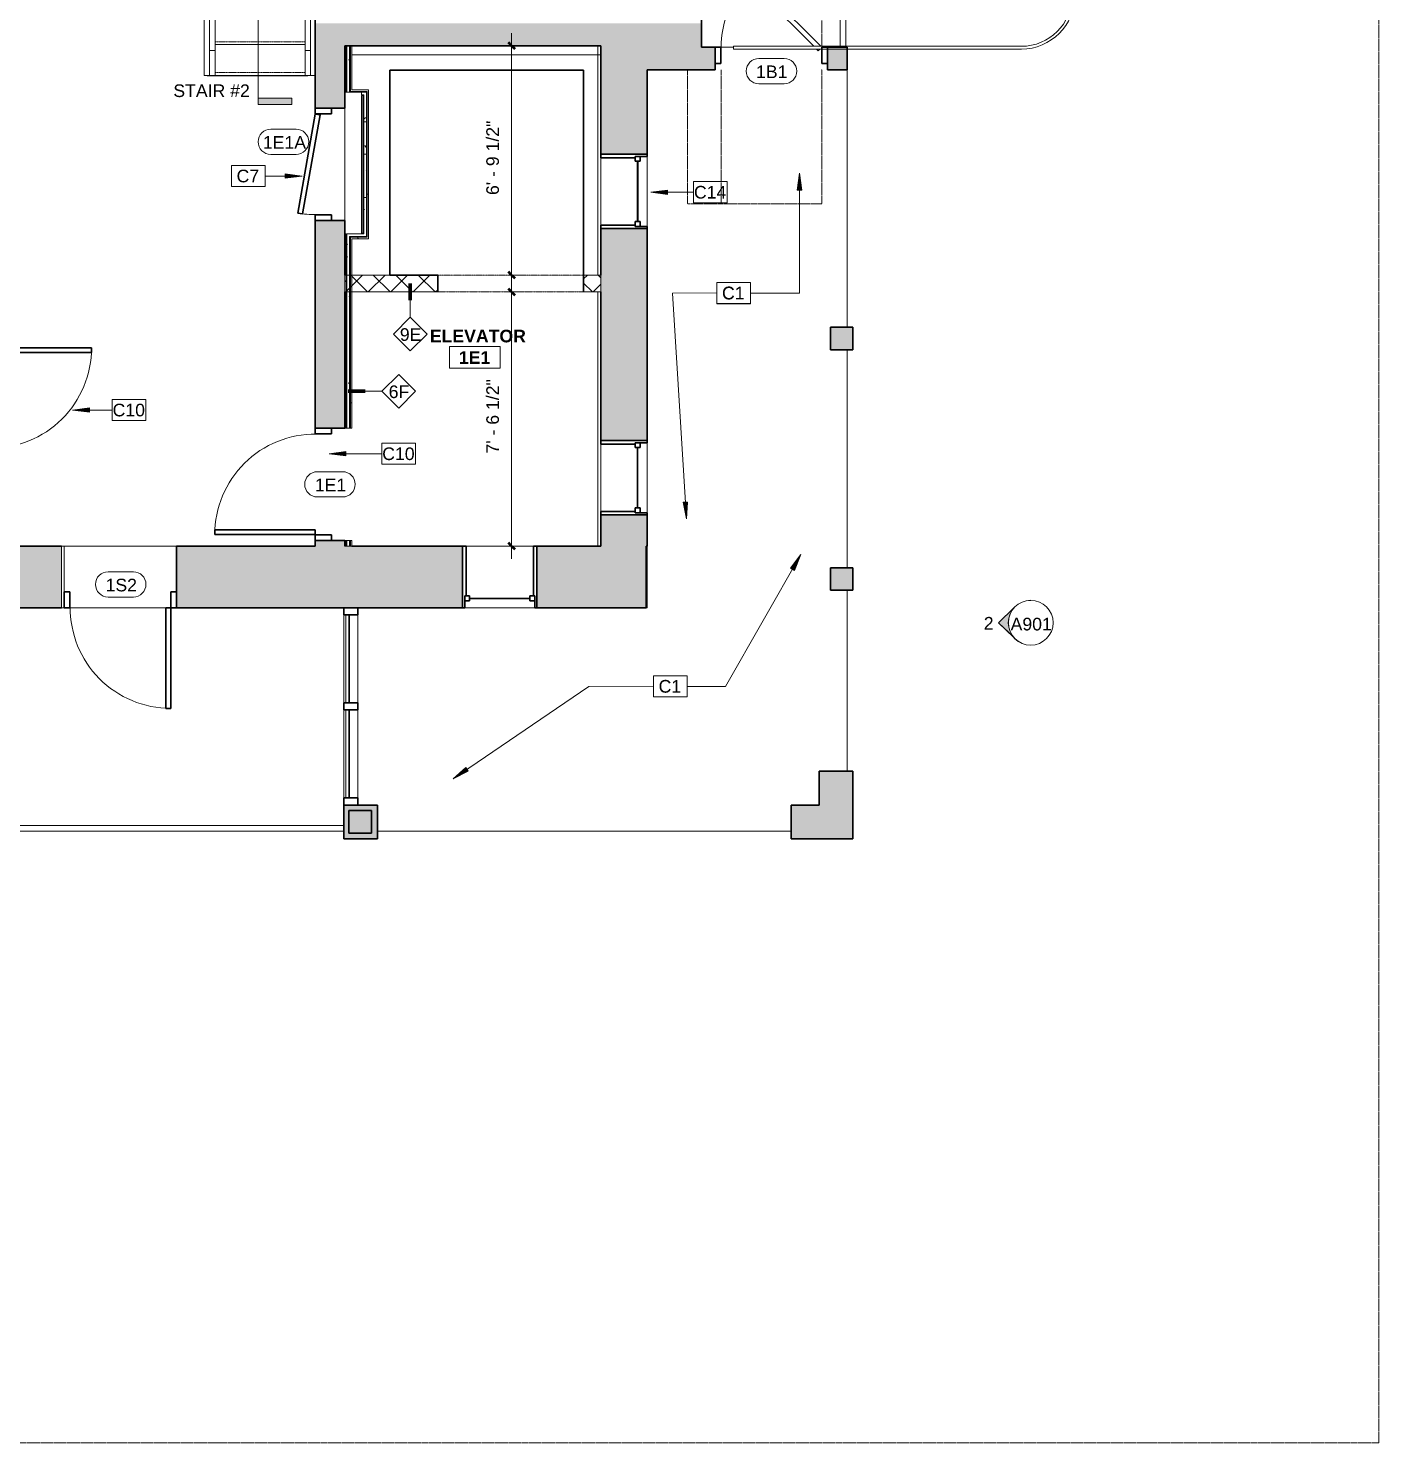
# Model space of a CAD drawing. Header units: inches. Extents: x -1287 to 1590, y -3558 to 989.
# Drawn here: x 1109 to 1590, y -206 to 298 of the extents above; entities that cross this region are included whole.
import ezdxf

# ---------------------------------------------------------------- set-up
doc = ezdxf.new("R2010")
doc.units = ezdxf.units.IN
doc.header["$MEASUREMENT"] = 0
for name, pattern in [('Dash', [0.25, 0.125, -0.125]), ('Dash_2_', [0.25, 0.125, -0.125]), ('Overhead', [0.15625, 0.09375, -0.0625]), ('Overhead 1_16_', [0.101562, 0.0625, -0.039062])]:
    doc.linetypes.add(name, pattern=pattern)
for name, color, linetype, lineweight in [('A-ANNO-DIMS', 211, 'Continuous', 9), ('A-ANNO-DIMS-48', 211, 'Continuous', 9), ('A-ANNO-KEYN', 231, 'Continuous', 9), ('A-AREA-IDEN', 2, 'Continuous', 9), ('A-COLS', 52, 'Continuous', 18), ('A-DETL', 90, 'Continuous', 9), ('A-DETL-GENF', 92, 'Continuous', 18), ('A-DETL-MEDM', 33, 'Continuous', 18), ('A-DOOR', 31, 'Continuous', 18), ('A-DOOR-FRAM', 31, 'Continuous', 30), ('A-DOOR-IDEN', 31, 'Continuous', 9), ('A-FLOR', 192, 'Continuous', 18), ('A-FLOR-HRAL', 11, 'Continuous', 18), ('A-GENM', 13, 'Continuous', 9), ('A-GLAZ', 151, 'Continuous', 18), ('A-GLAZ-CURT', 52, 'Continuous', 9), ('A-GLAZ-CWMG', 51, 'Continuous', 9), ('A-WALL', 113, 'Continuous', 18), ('A-WALL-IDEN', 211, 'Continuous', 9), ('A-WALL-PATT', 111, 'Continuous', 18), ('G-ANNO-SYMB', 111, 'Continuous', 9), ('G-ANNO-TEXT', 231, 'Continuous', 9), ('I-WALL', 2, 'Continuous', 18), ('S-COLS', 52, 'Continuous', 18), ('S-STRS', 31, 'Continuous', 18)]:
    doc.layers.add(name, color=color, linetype=linetype, lineweight=lineweight)
doc.styles.add('Arial', font='arial.ttf', dxfattribs={"height": 4.5})
doc.styles.add('Swis721 Lt BT', font='swissl.ttf', dxfattribs={"height": 4.5})
doc.styles.add('Swis721 Lt BT_B', font='', dxfattribs={"height": 4.5})
doc.styles.get('Swis721 Lt BT_B').set_extended_font_data('Swis721 Lt BT', bold=True)
doc.dimstyles.new('OTJ_-_3_32__Linear__1_2__Tolerance', dxfattribs={"dimscale": 12, "dimtxt": 4.748918, "dimasz": 0.1875, "dimexe": 0.375, "dimexo": 0.25, "dimgap": 0.25, "dimtad": 1, "dimdec": 1, "dimrnd": 0.5, "dimzin": 3, "dimdsep": 46, "dimlunit": 4, "dimtxsty": 'Swis721 Lt BT', "dimblk1": 'OBLIQUE', "dimblk2": 'OBLIQUE', "dimsah": 1, "dimcen": 0.09, "dimdle": 0.375, "dimazin": 0, "dimtfac": 1, "dimtdec": 4, "dimtix": 1, "dimtmove": 0, "dimatfit": 3, "dimfxl": 1, "dimtvp": 1, "dimfrac": 2, "dimtolj": 1, "dimtzin": 0, "dimarcsym": 2})
pattern_1 = [(0, (0, 0), (15.36, 3.84), [0.634, -10.886, 0.634, -10.886, -61.44]), (0, (0, 0), (15.36, 3.84), [-23.04, 0.634, -22.406, 0.634, -10.886, -26.88]), (0, (0, 0), (15.36, 3.84), [-57.6, 0.634, -7.046, 0.634, -18.566]), (120, (5.76, 1.92), (-11.005538, 11.38215), [0.634, -10.886, 0.634, -10.886, -61.44]), (120, (5.76, 1.92), (-11.005538, 11.38215), [-23.04, 0.634, -22.406, 0.634, -10.886, -26.88]), (120, (5.76, 1.92), (-11.005538, 11.38215), [-57.6, 0.634, -7.046, 0.634, -18.566]), (240, (7.68, 9.6), (-4.354462, -15.22215), [0.634, -10.886, 0.634, -10.886, -61.44]), (240, (7.68, 9.6), (-4.354462, -15.22215), [-23.04, 0.634, -22.406, 0.634, -10.886, -26.88]), (240, (7.68, 9.6), (-4.354462, -15.22215), [-57.6, 0.634, -7.046, 0.634, -18.566])]

# ---------------------------------------------------------------- blocks, each defined once
blk = doc.blocks.new('Single Flush - D7 3_ X 8_-8255693-1st Floor Construction')
at = {"layer": 'A-DOOR', "color": 8, "lineweight": 30}
for p, q in [((16.15625, -4), (17.90625, -4)), ((16.15625, -39.8125), (16.15625, -4)), ((17.90625, -4), (17.90625, -39.8125)), ((17.90625, -39.8125), (16.15625, -39.8125))]:
    blk.add_line(p, q, dxfattribs=at)
at = {"layer": 'A-DOOR', "lineweight": 9}
blk.add_arc((17.90625, -4), 35.8125, 179.5, 270, dxfattribs=at)
at = {"layer": 'A-DOOR-FRAM', "color": 8}
for p, q in [((-20, 1.75), (-20, -4)), ((-20, 1.75), (-18, 1.75)), ((-18, 1.75), (-18, -4)), ((18.000004, 1.75), (18.000004, -4)), ((18.000004, 1.75), (20.000004, 1.75)), ((20.000004, 1.75), (20.000004, -4)), ((-20, -4), (-18, -4)), ((18.000004, -4), (20.000004, -4))]:
    blk.add_line(p, q, dxfattribs=at)
blk = doc.blocks.new('Top Rail Type - Top Rail_Internal_-5011479-1st Floor Construction')
at = {"layer": 'A-FLOR-HRAL', "lineweight": 9}
for p, q in [((1068.27, 14.32), (1221.44, 14.32)), ((1221.44, 12.32), (1068.27, 12.32))]:
    blk.add_line(p, q, dxfattribs=at)
blk = doc.blocks.new('Top Rail Type - Top Rail_Internal_-V4-1st Floor Construction')
at = {"layer": 'A-FLOR-HRAL', "lineweight": 9}
for p, q in [((1068.27, 14.32), (1221.44, 14.32)), ((1068.27, 12.32), (1221.44, 12.32))]:
    blk.add_line(p, q, dxfattribs=at)
blk = doc.blocks.new('Top Rail Type - Top Rail_Internal_-5166124-1st Floor Construction')
at = {"layer": 'A-FLOR-HRAL', "lineweight": 9}
for p, q in [((1398.24, 537.98), (1398.24, 588.25)), ((1400.24, 588.25), (1400.24, 537.62)), ((1398.24, 457.17), (1398.24, 532.18)), ((1400.24, 532.55), (1400.24, 456.8)), ((1398.24, 382.25), (1398.24, 451.37)), ((1400.24, 451.73), (1400.24, 381.88)), ((1398.24, 291.94), (1398.24, 376.44)), ((1400.24, 376.81), (1400.24, 291.94))]:
    blk.add_line(p, q, dxfattribs=at)
blk = doc.blocks.new('Top Rail Type - Top Rail_Internal_-V7-1st Floor Construction')
at = {"layer": 'A-FLOR-HRAL', "lineweight": 9}
for p, q in [((1398.24, 537.98), (1398.24, 588.25)), ((1400.24, 537.62), (1400.24, 588.25)), ((1398.24, 457.17), (1398.24, 532.18)), ((1400.24, 456.8), (1400.24, 532.55)), ((1398.24, 382.25), (1398.24, 451.37)), ((1400.24, 381.88), (1400.24, 451.73)), ((1398.24, 291.94), (1398.24, 376.44)), ((1400.24, 291.94), (1400.24, 376.81))]:
    blk.add_line(p, q, dxfattribs=at)
blk = doc.blocks.new('Double Hung - 2_ 2_5_ x 48_-6154091-1st Floor Construction')
at = {"layer": 'A-GLAZ', "color": 8, "lineweight": 30}
for p, q in [((-13.25, 8.25), (-12.5, 8.25)), ((-12.5, 4), (-12.5, 8.25)), ((-12.5, 5.75), (-12.5, 4)), ((-12.5, 5.75), (-10.75, 5.75)), ((-10.75, 5.75), (-10.75, 4)), ((10.75, 5.75), (10.75, 4)), ((12.5, 5.75), (10.75, 5.75)), ((12.5, 4), (12.5, 8.25)), ((13.25, 8.25), (12.5, 8.25)), ((12.5, 5.75), (12.5, 4)), ((-12.5, 4), (-10.75, 4)), ((-12.5, 4), (-12, 4)), ((-12, -8.25), (-12, 4)), ((-10.75, 4.875), (10.75, 4.875)), ((12.5, 4), (10.75, 4)), ((12, 4), (12.5, 4)), ((12, 4), (12, -8.25)), ((-12, -8.25), (-13.25, -8.25)), ((12, -8.25), (13.25, -8.25))]:
    blk.add_line(p, q, dxfattribs=at)
blk = doc.blocks.new('Double Hung - 2_ 2_5_ x 48_-6921075-1st Floor Construction')
at = {"layer": 'A-GLAZ', "color": 8, "lineweight": 30}
for p, q in [((-13.25, 11), (-12.5, 11)), ((-12.5, 6.75), (-12.5, 11)), ((12.5, 6.75), (12.5, 11)), ((13.25, 11), (12.5, 11)), ((-12.5, 8.5), (-12.5, 6.75)), ((-12.5, 8.5), (-10.75, 8.5)), ((-12.5, 6.75), (-10.75, 6.75)), ((-12.5, 6.75), (-12, 6.75)), ((-12, -11), (-12, 6.75)), ((-10.75, 8.5), (-10.75, 6.75)), ((-10.75, 7.625), (10.75, 7.625)), ((10.75, 8.5), (10.75, 6.75)), ((12.5, 8.5), (10.75, 8.5)), ((12.5, 6.75), (10.75, 6.75)), ((12, 6.75), (12.5, 6.75)), ((12, 6.75), (12, -11)), ((12.5, 8.5), (12.5, 6.75)), ((-12, -11), (-13.25, -11)), ((12, -11), (13.25, -11))]:
    blk.add_line(p, q, dxfattribs=at)
blk = doc.blocks.new('Single Flush - D2 3_ X 8_-8255664-1st Floor Construction')
at = {"layer": 'A-DOOR', "lineweight": 30}
for p, q in [((16.15625, -11), (17.90625, -11)), ((16.15625, -46.8125), (16.15625, -11)), ((17.90625, -11), (17.90625, -46.8125)), ((17.90625, -46.8125), (16.15625, -46.8125))]:
    blk.add_line(p, q, dxfattribs=at)
at = {"layer": 'A-DOOR', "lineweight": 9}
blk.add_arc((17.90625, -11), 35.8125, 179.5, 270, dxfattribs=at)
at = {"layer": 'A-DOOR-FRAM'}
for p, q in [((-20, -5.25), (-20, -11)), ((-20, -5.25), (-18, -5.25)), ((-18, -5.25), (-18, -11)), ((18.000004, -5.25), (18.000004, -11)), ((18.000004, -5.25), (20.000004, -5.25)), ((20.000004, -5.25), (20.000004, -11)), ((-20, -11), (-18, -11)), ((18.000004, -11), (20.000004, -11))]:
    blk.add_line(p, q, dxfattribs=at)
blk = doc.blocks.new('System Panel - Glazed-6996922-1st Floor Construction')
at = {"layer": 'A-GLAZ-CURT', "lineweight": 18}
for p, q in [((15.69, 1.75), (-15.69, 1.75)), ((-15.69, 1.75), (-15.69, 0.75)), ((-15.69, 0.75), (15.69, 0.75)), ((15.69, 0.75), (15.69, 1.75))]:
    blk.add_line(p, q, dxfattribs=at)
blk = doc.blocks.new('Rectangular Mullion - 2_5_ x 5_ rectangular-6996924-1st Floor Construction')
at = {"layer": 'A-GLAZ-CWMG'}
blk.add_line((1226.44, 55.52), (1226.44, 24.14), dxfattribs=at)
blk = doc.blocks.new('Rectangular Mullion - 2_5_ x 5_ rectangular-6996925-1st Floor Construction')
at = {"layer": 'A-GLAZ-CWMG', "lineweight": 30}
for p, q in [((-2.5, 2.5), (0, 2.5)), ((-2.5, -2.5), (-2.5, 2.5)), ((0, 2.5), (0, -2.5)), ((0, -2.5), (-2.5, -2.5))]:
    blk.add_line(p, q, dxfattribs=at)
blk = doc.blocks.new('Rectangular Mullion - 2_5_ x 5_ rectangular-6996926-1st Floor Construction')
at = {"layer": 'A-GLAZ-CWMG', "lineweight": 30}
for p, q in [((0, 2.5), (-2.5, 2.5)), ((-2.5, 2.5), (-2.5, -2.5)), ((0, -2.5), (0, 2.5)), ((-2.5, -2.5), (0, -2.5))]:
    blk.add_line(p, q, dxfattribs=at)
blk = doc.blocks.new('Rectangular Mullion - 2_5_ x 5_ rectangular-6996927-1st Floor Construction')
at = {"layer": 'A-GLAZ-CWMG', "lineweight": 30}
for p, q in [((-1.25, 2.5), (1.25, 2.5)), ((-1.25, -2.5), (-1.25, 2.5)), ((1.25, 2.5), (1.25, -2.5)), ((1.25, -2.5), (-1.25, -2.5))]:
    blk.add_line(p, q, dxfattribs=at)
blk = doc.blocks.new('Elevator 1 - Elevator 1-7712497-1st Floor Construction')
at = {"layer": 'A-GENM', "lineweight": 30}
for p, q in [((1312.87, 283.44), (1243.87, 283.44)), ((1243.87, 283.44), (1243.87, 210.44)), ((1312.87, 210.44), (1312.87, 283.44)), ((1243.87, 210.44), (1260.87, 210.44))]:
    blk.add_line(p, q, dxfattribs=at)
blk = doc.blocks.new('Door-Opening - Elevator Opening-V73-1st Floor Construction')
at = {"layer": 'A-DETL-GENF', "linetype": 'Overhead', "lineweight": 9}
for p, q in [((25.68, 3), (-26.32, 3)), ((-26.32, -3), (25.68, -3))]:
    blk.add_line(p, q, dxfattribs=at)
at = {"layer": 'A-DETL-MEDM', "lineweight": 30}
for p, q in [((-26.32, 3), (-26.32, -3)), ((25.68, -3), (25.68, 3))]:
    blk.add_line(p, q, dxfattribs=at)
blk = doc.blocks.new('Top Rail Type - Top Rail_Internal_-7822813-1st Floor Construction')
at = {"layer": 'A-FLOR-HRAL', "lineweight": 9}
for p, q in [((1207.6, 290.38), (1209.6, 290.38)), ((1207.6, 281.58), (1207.6, 290.38)), ((1209.6, 290.38), (1209.6, 281.58)), ((1209.6, 281.58), (1207.6, 281.58))]:
    blk.add_line(p, q, dxfattribs=at)
blk = doc.blocks.new('Top Rail Type - Top Rail_Internal_-V78-1st Floor Construction')
at = {"layer": 'A-FLOR-HRAL', "lineweight": 9}
for p, q in [((1209.6, 355.98), (1207.6, 355.04)), ((1207.6, 281.58), (1207.6, 355.04)), ((1209.6, 281.58), (1209.6, 355.98)), ((1207.6, 281.58), (1209.6, 281.58))]:
    blk.add_line(p, q, dxfattribs=at)
blk = doc.blocks.new('Top Rail Type - Top Rail_Internal_-7822825-1st Floor Construction')
at = {"layer": 'A-FLOR-HRAL', "lineweight": 9}
for p, q in [((1173.6, 290.38), (1175.6, 290.38)), ((1173.6, 281.58), (1173.6, 290.38)), ((1175.6, 290.38), (1175.6, 281.58)), ((1175.6, 281.58), (1173.6, 281.58))]:
    blk.add_line(p, q, dxfattribs=at)
blk = doc.blocks.new('Top Rail Type - Top Rail_Internal_-V79-1st Floor Construction')
at = {"layer": 'A-FLOR-HRAL', "lineweight": 9}
for p, q in [((1175.6, 340.12), (1173.6, 339.19)), ((1173.6, 281.58), (1173.6, 339.19)), ((1175.6, 281.58), (1175.6, 340.12)), ((1173.6, 281.58), (1175.6, 281.58))]:
    blk.add_line(p, q, dxfattribs=at)
blk = doc.blocks.new('Single Flush - D13 3_ X 8_-8255569-1st Floor Construction')
at = {"layer": 'A-DOOR', "lineweight": 30}
for p, q in [((16.15625, -5.25), (17.90625, -5.25)), ((16.15625, -41.0625), (16.15625, -5.25)), ((17.90625, -5.25), (17.90625, -41.0625)), ((17.90625, -41.0625), (16.15625, -41.0625))]:
    blk.add_line(p, q, dxfattribs=at)
at = {"layer": 'A-DOOR', "lineweight": 9}
blk.add_arc((17.90625, -5.25), 35.8125, 179.5, 270, dxfattribs=at)
at = {"layer": 'A-DOOR-FRAM'}
for p, q in [((-20, 0.5), (-20, -5.25)), ((-20, 0.5), (-18, 0.5)), ((-18, 0.5), (-18, -5.25)), ((18.000004, 0.5), (18.000004, -5.25)), ((18.000004, 0.5), (20.000004, 0.5)), ((20.000004, 0.5), (20.000004, -5.25)), ((-20, -5.25), (-18, -5.25)), ((18.000004, -5.25), (20.000004, -5.25))]:
    blk.add_line(p, q, dxfattribs=at)
blk = doc.blocks.new('Single Flush - D1 3_ X 8_-8252942-1st Floor Construction')
at = {"layer": 'A-DOOR', "color": 8, "lineweight": 30}
for p, q in [((-17.36, 11.47), (-17.67, 9.75)), ((17.91, 5.25), (-17.36, 11.47)), ((-17.67, 9.75), (17.6, 3.53)), ((17.6, 3.53), (17.91, 5.25))]:
    blk.add_line(p, q, dxfattribs=at)
at = {"layer": 'A-DOOR', "lineweight": 9}
blk.add_arc((17.91, 5.25), 35.81, 170, 180.5, dxfattribs=at)
at = {"layer": 'A-DOOR-FRAM', "color": 8}
for p, q in [((-20, -0.5), (-20, 5.25)), ((-20, 5.25), (-18, 5.25)), ((-18, -0.5), (-18, 5.25)), ((18, -0.5), (18, 5.25)), ((18, 5.25), (20, 5.25)), ((20, -0.5), (20, 5.25)), ((-20, -0.5), (-18, -0.5)), ((18, -0.5), (20, -0.5))]:
    blk.add_line(p, q, dxfattribs=at)
blk = doc.blocks.new('Single Flush - OTJ_SOLIDFLUSH_ALUM 3 - FR-8311344-1st Floor Construction')
at = {"layer": 'A-DOOR', "color": 8, "lineweight": 30}
for p, q in [((-7.42, 29.32), (-8.65, 28.09)), ((-8.65, 28.09), (15.1, 4.34)), ((17.57, 4.34), (-7.42, 29.32)), ((16.1, 3.34), (16.67, 2.76)), ((16.67, 2.76), (17.24, 3.34))]:
    blk.add_line(p, q, dxfattribs=at)
at = {"layer": 'A-DOOR', "lineweight": 9}
blk.add_arc((17.91, 4), 35.81, 135, 180.5, dxfattribs=at)
at = {"layer": 'A-DOOR-FRAM', "color": 8}
for p, q in [((-20, -1.75), (-20, 4)), ((-20, 4), (-18, 4)), ((-18, -1.75), (-18, 4)), ((18, -1.75), (18, 4)), ((18, 4), (20, 4)), ((20, -1.75), (20, 4)), ((-20, -1.75), (-18, -1.75)), ((18, -1.75), (20, -1.75))]:
    blk.add_line(p, q, dxfattribs=at)
at = {"layer": 'A-GENM', "linetype": 'Dash'}
for p, q in [((-24.98, 63.81), (17.91, 63.81)), ((17.91, 4.34), (17.91, 63.81)), ((-29.91, -4), (-29.91, -51.81)), ((-17.91, -4), (-17.91, -51.81)), ((17.87, -4), (17.91, -4)), ((17.91, -4), (17.91, -51.81)), ((-17.91, -51.81), (-29.91, -51.81)), ((-17.91, -51.81), (17.91, -51.81))]:
    blk.add_line(p, q, dxfattribs=at)
blk = doc.blocks.new('Double Hung - 2_ 2_5_ x 48_-V92-1st Floor Construction')
at = {"layer": 'A-GLAZ', "lineweight": 30}
for p, q in [((-13.25, 8.25), (-12.5, 8.25)), ((-12.5, 4), (-12.5, 8.25)), ((-12.5, 5.75), (-12.5, 4)), ((-12.5, 5.75), (-10.75, 5.75)), ((-10.75, 5.75), (-10.75, 4)), ((10.75, 5.75), (10.75, 4)), ((12.5, 5.75), (10.75, 5.75)), ((12.5, 4), (12.5, 8.25)), ((13.25, 8.25), (12.5, 8.25)), ((12.5, 5.75), (12.5, 4)), ((-12.5, 4), (-10.75, 4)), ((-12.5, 4), (-12, 4)), ((-12, -8.25), (-12, 4)), ((12.5, 4), (10.75, 4)), ((12, 4), (12.5, 4)), ((12, 4), (12, -8.25)), ((-12, -8.25), (-13.25, -8.25)), ((12, -8.25), (13.25, -8.25))]:
    blk.add_line(p, q, dxfattribs=at)
at = {"layer": 'A-GLAZ', "lineweight": 40}
blk.add_line((-10.75, 4.875), (10.75, 4.875), dxfattribs=at)
blk = doc.blocks.new('Elevation - Filled Arrow 2-347888-1st Floor Construction')
at = {"layer": 'G-ANNO-SYMB'}
blk.add_circle((0, 0), 0.166, dxfattribs=at)
blk = doc.blocks.new('Elevation - Filled Arrow-151867-1st Floor Construction')
at = {"layer": 'G-ANNO-SYMB'}
h = blk.add_hatch(color=256, dxfattribs=at)
edge = h.paths.add_edge_path(flags=0)
edge.add_line((0, 0.239), (0.11, 0.125))
edge.add_arc((0, 0), 0.167, 48.498, 130.5571)
edge.add_line((-0.109, 0.126), (0, 0.239))
for p, q in [((0, 0.239), (-0.109, 0.126)), ((-0.108, 0.127), (0, 0.239)), ((0, 0.239), (-0.108, 0.127)), ((0, 0.239), (0.11, 0.125)), ((0.11, 0.125), (0, 0.239))]:
    blk.add_line(p, q, dxfattribs=at)
blk.add_ellipse((0, 0), major_axis=(-0.167, 0), ratio=0.999376, start_param=3.141593, end_param=6.283185, dxfattribs=at)
blk = doc.blocks.new('Door Tag - Door Tag-41184-1st Floor Construction')
at = {"layer": 'A-DOOR-IDEN'}
for p, q in [((-0.09375, 0.09375), (0.09375, 0.09375)), ((-0.09375, -0.09375), (0.09375, -0.09375))]:
    blk.add_line(p, q, dxfattribs=at)
for centre, start, end in [((-0.09375, 0), 90, 270), ((0.09375, 0), 270, 90)]:
    blk.add_arc(centre, 0.09375, start, end, dxfattribs=at)
blk = doc.blocks.new('DIMBLOCK1-1st Floor Construction')
at = {"layer": 'A-ANNO-DIMS-48'}
for p, q in [((1281.19, 208.94), (1281.19, 109.39)), ((1279.78, 204.44), (1285.69, 204.44)), ((1281.19, 204.44), (1279.78, 204.44)), ((1279.78, 113.89), (1285.69, 113.89)), ((1281.19, 113.89), (1279.78, 113.89))]:
    blk.add_line(p, q, dxfattribs=at)
at = {"layer": 'A-ANNO-DIMS-48', "lineweight": 50}
for p, q in [((1281.19, 204.44), (1280.06, 205.56)), ((1281.19, 204.44), (1282.31, 203.31)), ((1281.19, 113.89), (1280.06, 115.02)), ((1281.19, 113.89), (1282.31, 112.77))]:
    blk.add_line(p, q, dxfattribs=at)
at = {"layer": 'A-ANNO-DIMS-48', "color": 0, "insert": (1272.18, 146.84), "char_height": 4.5, "width": 29.579, "attachment_point": 1, "rotation": 90, "line_spacing_factor": 1.005062, "style": 'Swis721 Lt BT'}
blk.add_mtext('7\' - 6 1/2"', dxfattribs=at)
blk = doc.blocks.new('_Oblique')
at = {"color": 0, "linetype": 'ByBlock', "lineweight": -2}
blk.add_line((-0.5, -0.5), (0.5, 0.5), dxfattribs=at)
blk = doc.blocks.new('DIMBLOCK2-1st Floor Construction')
at = {"layer": 'A-ANNO-DIMS-48', "lineweight": 50}
for p, q in [((1281.19, 292.1), (1280.06, 293.23)), ((1281.19, 292.1), (1282.31, 290.98)), ((1281.19, 210.44), (1280.06, 211.56)), ((1281.19, 210.44), (1282.31, 209.31))]:
    blk.add_line(p, q, dxfattribs=at)
at = {"layer": 'A-ANNO-DIMS-48'}
for p, q in [((1281.19, 296.6), (1281.19, 205.94)), ((1279.78, 292.1), (1285.69, 292.1)), ((1281.19, 292.1), (1279.78, 292.1)), ((1279.78, 210.44), (1285.69, 210.44)), ((1281.19, 210.44), (1279.78, 210.44))]:
    blk.add_line(p, q, dxfattribs=at)
at = {"layer": 'A-ANNO-DIMS-48', "color": 0, "insert": (1272.18, 238.95), "char_height": 4.5, "width": 29.579, "attachment_point": 1, "rotation": 90, "line_spacing_factor": 1.005062, "style": 'Swis721 Lt BT'}
blk.add_mtext('6\' - 9 1/2"', dxfattribs=at)
blk = doc.blocks.new('Section - 3_32_ x 3_8_-334918-1st Floor Construction')
at = {"layer": 'G-ANNO-SYMB'}
blk.add_hatch(color=256, dxfattribs=at).paths.add_polyline_path([(0, 0.25), (0, 0), (-0.047, 0), (-0.047, 0.25)], flags=0)
for p, q in [((0, 0.25), (-0.047, 0.25)), ((-0.047, 0.25), (-0.047, 0)), ((0, 0), (0, 0.25)), ((-0.047, 0), (0, 0))]:
    blk.add_line(p, q, dxfattribs=at)
blk = doc.blocks.new('Keynote Tag - Keynote Number - Boxed-135510-1st Floor Construction')
at = {"layer": 'A-ANNO-KEYN'}
for p, q in [((-0.125, -0.079), (-0.125, 0.078)), ((-0.125, 0.078), (0.125, 0.078)), ((0.125, 0.078), (0.125, -0.079)), ((-0.125, -0.079), (0.125, -0.079))]:
    blk.add_line(p, q, dxfattribs=at)
blk = doc.blocks.new('Wall Tag - 1_4_-62626-1st Floor Construction')
at = {"layer": 'A-WALL-IDEN'}
for p, q in [((-0.125, 0), (0, 0.125)), ((0, 0.125), (0.125, 0)), ((-0.125, 0), (0, -0.125)), ((0, -0.125), (0.125, 0))]:
    blk.add_line(p, q, dxfattribs=at)
blk = doc.blocks.new('Room Tag - Room Name and Number-3379422-1st Floor Construction')
at = {"layer": 'A-AREA-IDEN'}
for p, q in [((-0.188, -0.164), (-0.188, -0.002)), ((-0.188, -0.002), (0.187, -0.002)), ((0.187, -0.002), (-0.188, -0.002)), ((-0.188, -0.002), (-0.188, -0.164)), ((0.187, -0.002), (0.187, -0.164)), ((0.187, -0.164), (0.187, -0.002)), ((0.187, -0.164), (-0.188, -0.164)), ((-0.188, -0.164), (0.187, -0.164))]:
    blk.add_line(p, q, dxfattribs=at)

msp = doc.modelspace()

# ---------------------------------------------------------------- hatches: boundary and pattern name
at = {"layer": 'A-ANNO-KEYN'}
for points in [[(1206.57, 245.72), (1200.57, 246.51), (1200.57, 244.93)], [(1383.77, 246.69), (1382.98, 240.69), (1384.56, 240.69)], [(1330.79, 239.95), (1336.79, 239.16), (1336.79, 240.74)], [(1124.79, 162.35), (1130.79, 161.56), (1130.79, 163.14)], [(1216.16, 146.78), (1222.16, 145.99), (1222.16, 147.57)], [(1343.47, 123.54), (1343.89, 129.57), (1342.32, 129.48)], [(1384.25, 110.83), (1380.59, 106.02), (1381.96, 105.23)], [(1260.36, 30.91), (1265.76, 33.64), (1264.87, 34.95)]]:
    msp.add_hatch(color=256, dxfattribs=at).paths.add_polyline_path(points, flags=0)
at = {"layer": 'A-COLS'}
msp.add_hatch(color=250, dxfattribs=at).paths.add_polyline_path([(1223.22, 11.64), (1231.22, 11.64), (1231.22, 19.64), (1223.22, 19.64)], flags=0)
at = {"layer": 'A-WALL'}
msp.add_hatch(color=250, dxfattribs=at).paths.add_polyline_path([(1221.44, 9.64), (1233.44, 9.64), (1233.44, 21.64), (1221.44, 21.64)], flags=0)
at = {"layer": 'A-WALL-PATT', "lineweight": 9}
for points in [[(1228.55, 292.1), (1312.99, 292.1), (1312.99, 300.1), (1211.24, 300.1), (1211.24, 292.1), (1224.24, 292.1)], [(1312.99, 283.6), (1348.81, 283.6), (1348.81, 300.1), (1312.99, 300.1), (1312.99, 292.1)], [(1390.77, 21.64), (1402.77, 21.64), (1402.77, 33.64), (1390.77, 33.64)], [(1380.77, 9.64), (1402.77, 9.64), (1402.77, 21.64), (1380.77, 21.64)]]:
    msp.add_hatch(color=7, dxfattribs=at).paths.add_polyline_path(points, flags=0)
h = msp.add_hatch(color=7, dxfattribs=at)
h.paths.add_polyline_path([(1211.24, 113.89), (1221.74, 113.89), (1221.74, 115.89), (1211.24, 115.89)], flags=0)
h.paths.add_polyline_path([(1221.74, 155.89), (1221.74, 229.89), (1211.24, 229.89), (1211.24, 155.89)], flags=0)
h.paths.add_polyline_path([(1221.74, 269.89), (1221.74, 292.1), (1211.24, 292.1), (1211.24, 269.89)], flags=0)
h = msp.add_hatch(dxfattribs=at)
h.set_pattern_fill('FP_3', color=256, style=0, pattern_type=2)
h.set_pattern_definition(pattern_1)
h.paths.add_polyline_path([(1221.74, 276.39), (1222.24, 276.39), (1222.24, 292.1), (1221.74, 292.1)], flags=0)
h = msp.add_hatch(dxfattribs=at)
h.set_pattern_fill('FP_3', color=256, style=0, pattern_type=2)
h.set_pattern_definition(pattern_1)
h.paths.add_polyline_path([(1223.49, 275.64), (1223.49, 292.1), (1222.49, 292.1), (1222.49, 275.64)], flags=0)
h = msp.add_hatch(color=7, dxfattribs=at)
h.paths.add_polyline_path([(1400.77, 283.6), (1400.77, 291.6), (1393.79, 291.6), (1393.79, 283.6)], flags=0)
h.paths.add_polyline_path([(1353.79, 283.6), (1353.79, 291.6), (1348.81, 291.6), (1348.81, 283.6)], flags=0)
h = msp.add_hatch(color=7, dxfattribs=at)
h.paths.add_polyline_path([(1329.49, 113.89), (1329.49, 124.97), (1312.99, 124.97), (1312.99, 113.89), (1329.15, 113.89)], flags=0)
h.paths.add_polyline_path([(1312.99, 151.47), (1329.49, 151.47), (1329.49, 226.97), (1312.99, 226.97), (1312.99, 204.44)], flags=0)
h.paths.add_polyline_path([(1312.99, 253.47), (1329.49, 253.47), (1329.49, 283.6), (1312.99, 283.6), (1312.99, 275.87)], flags=0)
h = msp.add_hatch(dxfattribs=at)
h.set_pattern_fill('FP_3', color=256, style=0, pattern_type=2)
h.set_pattern_definition(pattern_1)
h.paths.add_polyline_path([(1228.55, 225.14), (1229.49, 225.14), (1229.49, 274.64), (1228.49, 274.64), (1228.49, 225.14)], flags=0)
h = msp.add_hatch(dxfattribs=at)
h.set_pattern_fill('FP_3', color=256, style=0, pattern_type=2)
h.set_pattern_definition(pattern_1)
h.paths.add_polyline_path([(1230.24, 223.89), (1230.24, 275.89), (1229.74, 275.89), (1229.74, 223.89)], flags=0)
h = msp.add_hatch(dxfattribs=at)
h.set_pattern_fill('FP_3', color=256, style=0, pattern_type=2)
h.set_pattern_definition(pattern_1)
h.paths.add_polyline_path([(1222.24, 155.89), (1222.24, 225.14), (1221.74, 225.14), (1221.74, 155.89)], flags=0)
h = msp.add_hatch(dxfattribs=at)
h.set_pattern_fill('FP_3', color=256, style=0, pattern_type=2)
h.set_pattern_definition(pattern_1)
h.paths.add_polyline_path([(1223.49, 155.89), (1223.49, 224.14), (1222.49, 224.14), (1222.49, 155.89)], flags=0)
h = msp.add_hatch(dxfattribs=at)
h.set_pattern_fill('FP_3', color=256, style=0, pattern_type=2)
h.set_pattern_definition(pattern_1)
h.paths.add_polyline_path([(1230.24, 223.39), (1230.24, 223.89), (1223.74, 223.89), (1223.74, 223.39), (1228.55, 223.39)], flags=0)
h = msp.add_hatch(dxfattribs=at)
h.set_pattern_fill('FP_3', color=256, style=0, pattern_type=2)
h.set_pattern_definition(pattern_1)
h.paths.add_polyline_path([(1223.74, 155.89), (1224.24, 155.89), (1224.24, 223.39), (1223.74, 223.39), (1223.74, 202.07)], flags=0)
h = msp.add_hatch(dxfattribs=at)
h.set_pattern_fill('FP_5', color=256, style=0, pattern_type=2)
h.set_pattern_definition([(45, (0, 0), (-4.006467, 4.006467), []), (135, (0, 0), (-4.006467, -4.006467), [])])
h.paths.add_polyline_path([(1228.55, 204.44), (1254.87, 204.44), (1254.87, 210.44), (1221.74, 210.44), (1221.74, 204.44)], flags=0)
h.paths.add_polyline_path([(1312.99, 204.44), (1312.99, 210.44), (1306.87, 210.44), (1306.87, 204.44), (1308.88, 204.44)], flags=0)
h = msp.add_hatch(color=7, dxfattribs=at)
h.paths.add_polyline_path([(1067.9, 91.89), (1120.83, 91.89), (1120.83, 113.89), (1049.4, 113.89), (1049.4, 91.89)], flags=0)
h.paths.add_polyline_path([(1329.15, 91.89), (1329.15, 113.89), (1290.24, 113.89), (1290.24, 91.89), (1308.88, 91.89)], flags=0)
h.paths.add_polyline_path([(966.34, 91.89), (1006.9, 91.89), (1006.9, 113.89), (966.34, 113.89)], flags=0)
h.paths.add_polyline_path([(1161.83, 91.89), (1263.74, 91.89), (1263.74, 113.89), (1161.83, 113.89)], flags=0)
h.paths.add_polyline_path([(799.34, 91.89), (848.01, 91.89), (848.01, 113.89), (799.34, 113.89), (799.34, 109.83)], flags=0)
h.paths.add_polyline_path([(756.84, 91.89), (756.84, 113.89), (677.93, 113.89), (677.93, 91.89), (746.59, 91.89)], flags=0)
h.paths.add_polyline_path([(520.25, 91.89), (520.25, 113.89), (480.78, 113.89), (480.78, 91.89), (505.6, 91.89)], flags=0)
h.paths.add_polyline_path([(562.75, 91.89), (635.43, 91.89), (635.43, 113.89), (562.75, 113.89)], flags=0)
h.paths.add_polyline_path([(923.84, 91.89), (923.84, 113.89), (890.51, 113.89), (890.51, 91.89)], flags=0)
h = msp.add_hatch(dxfattribs=at)
h.set_pattern_fill('FP_3', color=256, style=0, pattern_type=2)
h.set_pattern_definition(pattern_1)
h.paths.add_polyline_path([(1221.74, 113.89), (1222.24, 113.89), (1222.24, 115.89), (1221.74, 115.89)], flags=0)
at = {"layer": 'S-COLS'}
for points in [[(1394.77, 183.83), (1402.77, 183.83), (1402.77, 191.83), (1394.77, 191.83)], [(1394.77, 98.19), (1402.77, 98.19), (1402.77, 106.19), (1394.77, 106.19)]]:
    msp.add_hatch(color=250, dxfattribs=at).paths.add_polyline_path(points, flags=0)

# ---------------------------------------------------------------- linework, layer by layer
at = {"layer": 'A-ANNO-KEYN'}
for p, q in [((1206.57, 245.72), (1193.35, 245.72)), ((1206.57, 245.72), (1200.57, 246.51)), ((1200.57, 246.51), (1200.57, 244.93)), ((1200.57, 244.93), (1206.57, 245.72)), ((1383.77, 246.69), (1382.98, 240.69)), ((1384.56, 240.69), (1383.77, 246.69)), ((1383.77, 246.69), (1383.77, 203.97)), ((1336.79, 240.74), (1330.79, 239.95)), ((1330.79, 239.95), (1336.79, 239.16)), ((1330.79, 239.95), (1346.06, 239.95)), ((1336.79, 239.16), (1336.79, 240.74)), ((1382.98, 240.69), (1384.56, 240.69)), ((1338.55, 204.04), (1354.31, 204.06)), ((1343.47, 123.54), (1338.55, 204.04)), ((1383.77, 203.97), (1366.31, 204)), ((1130.79, 163.14), (1124.79, 162.35)), ((1124.79, 162.35), (1130.79, 161.56)), ((1124.79, 162.35), (1138.92, 162.35)), ((1130.79, 161.56), (1130.79, 163.14)), ((1222.16, 147.57), (1216.16, 146.78)), ((1216.16, 146.78), (1222.16, 145.99)), ((1216.16, 146.78), (1234.99, 146.78)), ((1222.16, 145.99), (1222.16, 147.57)), ((1343.89, 129.57), (1342.32, 129.48)), ((1342.32, 129.48), (1343.47, 123.54)), ((1343.47, 123.54), (1343.89, 129.57)), ((1384.25, 110.83), (1357.43, 63.88)), ((1384.25, 110.83), (1380.59, 106.02)), ((1380.59, 106.02), (1381.96, 105.23)), ((1381.96, 105.23), (1384.25, 110.83)), ((1260.36, 30.91), (1308.74, 63.91)), ((1308.74, 63.91), (1331.72, 63.94)), ((1357.43, 63.88), (1343.72, 63.91)), ((1264.87, 34.95), (1260.36, 30.91)), ((1260.36, 30.91), (1265.76, 33.64)), ((1265.76, 33.64), (1264.87, 34.95))]:
    msp.add_line(p, q, dxfattribs=at)
at = {"layer": 'A-COLS', "color": 8, "lineweight": 30}
for p, q in [((1231.22, 19.64), (1223.22, 19.64)), ((1223.22, 19.64), (1223.22, 11.64)), ((1231.22, 11.64), (1231.22, 19.64)), ((1223.22, 11.64), (1231.22, 11.64))]:
    msp.add_line(p, q, dxfattribs=at)
at = {"layer": 'A-DETL'}
msp.add_line((1312.99, 288.89), (1224.24, 288.89), dxfattribs=at)
at = {"layer": 'A-DOOR-IDEN'}
msp.add_line((1373.79, 287.6), (1373.81, 287.6), dxfattribs=at)
at = {"layer": 'A-FLOR'}
for p, q in [((1311.95, 210.44), (1311.95, 292.1)), ((1360.31, 291.6), (1353.79, 291.6)), ((1400.77, 191.83), (1400.77, 283.6)), ((1172.7, 281.44), (1172.7, 281.58)), ((1208.56, 281.44), (1172.7, 281.44)), ((1208.56, 281.58), (1208.56, 281.44)), ((1311.95, 113.89), (1311.95, 204.44)), ((1400.77, 106.19), (1400.77, 183.83)), ((1121.83, 113.89), (1161.83, 113.89)), ((1329.49, 113.89), (1329.49, 91.89)), ((1400.77, 33.64), (1400.77, 98.19)), ((1161.83, 91.89), (1121.83, 91.89)), ((1329.49, 91.89), (1329.15, 91.89)), ((1233.44, 12.32), (1380.77, 12.32))]:
    msp.add_line(p, q, dxfattribs=at)
at = {"layer": 'A-WALL', "color": 8, "lineweight": 30}
for p, q in [((1211.24, 347), (1211.24, 269.89)), ((1348.81, 291.6), (1348.81, 326.41)), ((1221.74, 292.1), (1312.99, 292.1)), ((1221.74, 269.89), (1221.74, 292.1)), ((1312.99, 292.1), (1312.99, 253.47)), ((1353.79, 291.6), (1348.81, 291.6)), ((1353.79, 283.6), (1353.79, 291.6)), ((1400.77, 291.6), (1393.79, 291.6)), ((1393.79, 291.6), (1393.79, 283.6)), ((1400.77, 283.6), (1400.77, 291.6)), ((1329.49, 253.47), (1329.49, 283.6)), ((1329.49, 283.6), (1353.79, 283.6)), ((1393.79, 283.6), (1400.77, 283.6)), ((1211.24, 269.89), (1221.74, 269.89)), ((1312.99, 253.47), (1329.49, 253.47)), ((1221.74, 229.89), (1211.24, 229.89)), ((1211.24, 229.89), (1211.24, 155.89)), ((1221.74, 210.44), (1221.74, 229.89)), ((1329.49, 226.97), (1312.99, 226.97)), ((1312.99, 226.97), (1312.99, 210.44)), ((1329.49, 151.47), (1329.49, 226.97)), ((1221.74, 155.89), (1221.74, 204.44)), ((1312.99, 204.44), (1312.99, 151.47)), ((1211.24, 155.89), (1221.74, 155.89)), ((1312.99, 151.47), (1329.49, 151.47)), ((1329.49, 124.97), (1312.99, 124.97)), ((1312.99, 124.97), (1312.99, 113.89)), ((1329.49, 113.89), (1329.49, 124.97)), ((1120.83, 113.89), (1095.74, 113.89)), ((1211.24, 113.89), (1161.83, 113.89)), ((1161.83, 113.89), (1161.83, 91.89)), ((1221.74, 115.89), (1211.24, 115.89)), ((1211.24, 115.89), (1211.24, 113.89)), ((1221.74, 113.89), (1221.74, 115.89)), ((1263.74, 113.89), (1224.24, 113.89)), ((1263.74, 91.89), (1263.74, 113.89)), ((1312.99, 113.89), (1290.24, 113.89)), ((1290.24, 113.89), (1290.24, 91.89)), ((1329.15, 91.89), (1329.15, 113.89)), ((1329.15, 113.89), (1329.49, 113.89)), ((1049.4, 91.89), (1120.83, 91.89)), ((1161.83, 91.89), (1263.74, 91.89)), ((1290.24, 91.89), (1329.15, 91.89)), ((1402.77, 33.64), (1390.77, 33.64)), ((1390.77, 33.64), (1390.77, 21.64)), ((1402.77, 9.64), (1402.77, 33.64)), ((1233.44, 21.64), (1221.44, 21.64)), ((1221.44, 21.64), (1221.44, 9.64)), ((1233.44, 9.64), (1233.44, 21.64)), ((1390.77, 21.64), (1380.77, 21.64)), ((1380.77, 21.64), (1380.77, 9.64)), ((1221.44, 9.64), (1233.44, 9.64)), ((1380.77, 9.64), (1402.77, 9.64))]:
    msp.add_line(p, q, dxfattribs=at)
at = {"layer": 'A-WALL'}
for p, q in [((1222.24, 292.1), (1222.24, 275.89)), ((1222.49, 292.1), (1222.49, 275.64)), ((1223.49, 292.1), (1223.49, 275.64)), ((1223.74, 292.1), (1223.74, 275.89)), ((1221.74, 275.89), (1222.24, 275.89)), ((1221.74, 275.64), (1229.49, 275.64)), ((1223.74, 275.89), (1229.74, 275.89)), ((1227.74, 276.39), (1224.24, 276.39)), ((1227.74, 275.64), (1227.74, 274.64)), ((1228.49, 274.64), (1227.74, 274.64)), ((1227.74, 225.14), (1227.74, 274.39)), ((1228.24, 274.39), (1227.74, 274.39)), ((1228.24, 225.39), (1228.24, 274.39)), ((1228.49, 225.14), (1228.49, 274.64)), ((1229.49, 224.14), (1229.49, 275.64)), ((1229.74, 223.89), (1229.74, 275.89)), ((1221.74, 269.89), (1221.74, 229.89)), ((1222.24, 225.14), (1221.74, 225.14)), ((1222.24, 225.14), (1222.24, 155.89)), ((1222.49, 225.14), (1222.49, 155.89)), ((1222.49, 225.14), (1228.49, 225.14)), ((1223.49, 224.14), (1223.49, 155.89)), ((1223.49, 224.14), (1229.49, 224.14)), ((1223.74, 223.89), (1223.74, 155.89)), ((1223.74, 223.89), (1229.74, 223.89)), ((1227.74, 225.39), (1228.24, 225.39)), ((1254.87, 210.44), (1221.74, 210.44)), ((1221.74, 210.44), (1221.74, 204.44)), ((1312.99, 210.44), (1306.87, 210.44)), ((1312.99, 204.44), (1312.99, 210.44)), ((1221.74, 204.44), (1254.87, 204.44)), ((1306.87, 204.44), (1312.99, 204.44)), ((1121.83, 113.89), (1120.83, 113.89)), ((1121.83, 91.89), (1121.83, 113.89)), ((1221.74, 113.89), (1224.24, 113.89)), ((1222.24, 115.89), (1222.24, 113.89)), ((1222.49, 115.89), (1222.49, 113.89)), ((1223.49, 115.89), (1223.49, 113.89)), ((1223.74, 115.89), (1223.74, 113.89)), ((1120.83, 91.89), (1121.83, 91.89))]:
    msp.add_line(p, q, dxfattribs=at)
at = {"layer": 'A-WALL', "lineweight": 9}
for p, q in [((1312.99, 226.97), (1312.99, 253.47)), ((1329.49, 253.47), (1329.49, 226.97)), ((1312.99, 124.97), (1312.99, 151.47)), ((1329.49, 151.47), (1329.49, 124.97)), ((1120.83, 91.89), (1120.83, 113.89)), ((1263.74, 113.89), (1290.24, 113.89)), ((1290.24, 91.89), (1263.74, 91.89))]:
    msp.add_line(p, q, dxfattribs=at)
at = {"layer": 'A-WALL-IDEN', "lineweight": 90}
for p, q in [((1245.09, 207.44), (1245.09, 201.44)), ((1222.99, 169.06), (1228.99, 169.06))]:
    msp.add_line(p, q, dxfattribs=at)
at = {"layer": 'A-WALL-IDEN'}
for p, q in [((1245.09, 207.44), (1245.09, 195.44)), ((1222.99, 169.06), (1234.99, 169.06))]:
    msp.add_line(p, q, dxfattribs=at)
at = {"layer": 'G-ANNO-SYMB', "linetype": 'Dash_2_'}
for p, q in [((1590.16, 988.77), (1590.16, -205.54)), ((1590.16, -205.54), (-64.8, -205.54))]:
    msp.add_line(p, q, dxfattribs=at)
at = {"layer": 'G-ANNO-SYMB'}
msp.add_line((1190.86, 491.23), (1190.86, 273.49), dxfattribs=at)
at = {"layer": 'I-WALL'}
for p, q in [((1224.24, 276.39), (1224.24, 292.1)), ((1230.24, 276.39), (1227.74, 276.39)), ((1230.24, 223.39), (1230.24, 276.39)), ((1224.24, 155.89), (1224.24, 223.39)), ((1224.24, 223.39), (1230.24, 223.39)), ((1221.74, 155.89), (1224.24, 155.89)), ((1224.24, 115.89), (1221.74, 115.89)), ((1224.24, 113.89), (1224.24, 115.89))]:
    msp.add_line(p, q, dxfattribs=at)
at = {"layer": 'I-WALL', "lineweight": 9}
for p, q in [((1360.31, 291.94), (1360.31, 290.94)), ((1360.31, 291.94), (1462.87, 291.94)), ((1462.87, 290.94), (1360.31, 290.94)), ((1221.44, 58.02), (1221.44, 89.39)), ((1223.44, 89.39), (1223.44, 58.02)), ((1221.44, 24.14), (1221.44, 55.52)), ((1223.44, 55.52), (1223.44, 24.14))]:
    msp.add_line(p, q, dxfattribs=at)
for radius in [18, 19]:
    msp.add_arc((1462.87, 309.94), radius, 270, 360, dxfattribs=at)
at = {"layer": 'S-COLS', "color": 8, "lineweight": 30}
for p, q in [((1402.77, 191.83), (1394.77, 191.83)), ((1394.77, 191.83), (1394.77, 183.83)), ((1402.77, 183.83), (1402.77, 191.83)), ((1394.77, 183.83), (1402.77, 183.83)), ((1402.77, 106.19), (1394.77, 106.19)), ((1394.77, 106.19), (1394.77, 98.19)), ((1402.77, 98.19), (1402.77, 106.19)), ((1394.77, 98.19), (1402.77, 98.19))]:
    msp.add_line(p, q, dxfattribs=at)
at = {"layer": 'S-STRS', "lineweight": 9}
for p, q in [((1171.6, 281.58), (1171.6, 338.26)), ((1175.6, 292.58), (1207.6, 292.58)), ((1171.6, 281.58), (1173.6, 281.58)), ((1175.6, 281.58), (1207.6, 281.58)), ((1209.6, 281.58), (1211.24, 281.58))]:
    msp.add_line(p, q, dxfattribs=at)
at = {"layer": 'S-STRS', "linetype": 'Overhead 1_16_', "lineweight": 9}
for p, q in [((1175.6, 293.58), (1207.6, 293.58)), ((1175.6, 282.58), (1207.6, 282.58))]:
    msp.add_line(p, q, dxfattribs=at)

# ---------------------------------------------------------------- block references
at = {"layer": 'A-ANNO-KEYN', "xscale": 47.99999999999997, "yscale": 47.99999999999997, "zscale": 47.99999999999997}
for p in [(1187.35, 245.75), (1352.06, 239.97), (1360.31, 204.09), (1360.31, 204.02), (1144.92, 162.38), (1240.99, 146.81), (1337.72, 63.96), (1337.72, 63.93)]:
    msp.add_blockref('Keynote Tag - Keynote Number - Boxed-135510-1st Floor Construction', p, dxfattribs=at)
at = {"layer": 'A-AREA-IDEN', "xscale": 47.99999999999997, "yscale": 47.99999999999997, "zscale": 47.99999999999997}
msp.add_blockref('Room Tag - Room Name and Number-3379422-1st Floor Construction', (1268.11, 185.11), dxfattribs=at)
at = {"layer": 'A-DOOR'}
for name, p in [('Single Flush - OTJ_SOLIDFLUSH_ALUM 3 - FR-8311344-1st Floor Construction', (1373.79, 287.6)), ('Single Flush - D2 3_ X 8_-8255664-1st Floor Construction', (1141.83, 102.89))]:
    msp.add_blockref(name, p, dxfattribs=at)
for name, p, rotation in [('Single Flush - D1 3_ X 8_-8252942-1st Floor Construction', (1216.49, 249.89), 89.9999999999999), ('Door-Opening - Elevator Opening-V73-1st Floor Construction', (1280.55, 207.44), 180), ('Single Flush - D7 3_ X 8_-8255693-1st Floor Construction', (1091.74, 166.64), 89.9999999999999), ('Single Flush - D13 3_ X 8_-8255569-1st Floor Construction', (1216.49, 135.89), 269.9999999999999)]:
    msp.add_blockref(name, p, dxfattribs=dict(at, rotation=rotation))
at = {"layer": 'A-DOOR-IDEN', "xscale": 47.99999999999997, "yscale": 47.99999999999997, "zscale": 47.99999999999997}
for p in [(1373.81, 283.1), (1199.9, 257.93), (1216.49, 135.89), (1141.92, 100.24)]:
    msp.add_blockref('Door Tag - Door Tag-41184-1st Floor Construction', p, dxfattribs=at)
at = {"layer": 'A-FLOR-HRAL', "lineweight": 9}
for name in ['Top Rail Type - Top Rail_Internal_-5166124-1st Floor Construction', 'Top Rail Type - Top Rail_Internal_-V7-1st Floor Construction', 'Top Rail Type - Top Rail_Internal_-V78-1st Floor Construction', 'Top Rail Type - Top Rail_Internal_-V79-1st Floor Construction', 'Top Rail Type - Top Rail_Internal_-7822825-1st Floor Construction', 'Top Rail Type - Top Rail_Internal_-7822813-1st Floor Construction', 'Top Rail Type - Top Rail_Internal_-5011479-1st Floor Construction', 'Top Rail Type - Top Rail_Internal_-V4-1st Floor Construction']:
    msp.add_blockref(name, (0, 0), dxfattribs=at)
at = {"layer": 'A-GENM'}
msp.add_blockref('Elevator 1 - Elevator 1-7712497-1st Floor Construction', (-6, 0), dxfattribs=at)
at = {"layer": 'A-GLAZ'}
for name, p, rotation in [('Double Hung - 2_ 2_5_ x 48_-V92-1st Floor Construction', (1321.24, 240.22), 269.9999999999999), ('Double Hung - 2_ 2_5_ x 48_-6154091-1st Floor Construction', (1321.24, 138.22), 269.9999999999999), ('Double Hung - 2_ 2_5_ x 48_-6921075-1st Floor Construction', (1276.99, 102.89), 180)]:
    msp.add_blockref(name, p, dxfattribs=dict(at, rotation=rotation))
at = {"layer": 'A-GLAZ-CURT', "rotation": 89.99999999999986}
for p in [(1223.94, 73.71), (1223.94, 39.83)]:
    msp.add_blockref('System Panel - Glazed-6996922-1st Floor Construction', p, dxfattribs=at)
at = {"layer": 'A-GLAZ-CWMG', "extrusion": (0, 0, -1), "rotation": 90.00000000000014}
for name, p in [('Rectangular Mullion - 2_5_ x 5_ rectangular-6996925-1st Floor Construction', (-1223.94, 91.89)), ('Rectangular Mullion - 2_5_ x 5_ rectangular-6996927-1st Floor Construction', (-1223.94, 56.77))]:
    msp.add_blockref(name, p, dxfattribs=at)
at = {"layer": 'A-GLAZ-CWMG'}
for p in [(0, 33.87), (0, 0)]:
    msp.add_blockref('Rectangular Mullion - 2_5_ x 5_ rectangular-6996924-1st Floor Construction', p, dxfattribs=at)
at = {"layer": 'A-GLAZ-CWMG', "rotation": 269.9999999999998}
msp.add_blockref('Rectangular Mullion - 2_5_ x 5_ rectangular-6996926-1st Floor Construction', (1223.94, 21.64), dxfattribs=at)
at = {"layer": 'A-WALL-IDEN', "xscale": 47.99999999999997, "yscale": 47.99999999999997, "zscale": 47.99999999999997}
for p in [(1245.09, 189.44), (1240.99, 169.06)]:
    msp.add_blockref('Wall Tag - 1_4_-62626-1st Floor Construction', p, dxfattribs=at)
at = {"layer": 'G-ANNO-SYMB', "extrusion": (0, 0, -1), "xscale": 47.99999999999997, "yscale": 47.99999999999997, "zscale": 47.99999999999997, "rotation": 90.00000000000053}
msp.add_blockref('Section - 3_32_ x 3_8_-334918-1st Floor Construction', (-1190.86, 273.49), dxfattribs=at)
at = {"layer": 'G-ANNO-SYMB', "xscale": 47.99999999999997, "yscale": 47.99999999999997, "zscale": 47.99999999999997, "rotation": 90}
msp.add_blockref('Elevation - Filled Arrow-151867-1st Floor Construction', (1466.19, 86.57), dxfattribs=at)
at = {"layer": 'G-ANNO-SYMB', "xscale": 47.99999999999997, "yscale": 47.99999999999997, "zscale": 47.99999999999997}
msp.add_blockref('Elevation - Filled Arrow 2-347888-1st Floor Construction', (1466.19, 86.57), dxfattribs=at)

# ---------------------------------------------------------------- texts
at = {"layer": 'A-ANNO-KEYN', "char_height": 4.5, "attachment_point": 1, "style": 'Arial'}
for s, insert, width in [('C7', (1183.2, 247.97), 9.8475), ('C14', (1346.17, 242.2), 14.0895), ('C1', (1356.17, 206.32), 9.8475), ('C1', (1356.17, 206.25), 9.8475), ('C10', (1139.03, 164.6), 14.0895), ('C10', (1235.1, 149.03), 14.0895), ('C1', (1333.58, 66.19), 9.8475), ('C1', (1333.58, 66.16), 9.8475)]:
    msp.add_mtext(s, dxfattribs=dict(at, insert=insert, width=width))
at = {"layer": 'A-AREA-IDEN', "char_height": 4.5, "attachment_point": 1, "style": 'Swis721 Lt BT_B'}
for s, insert, width in [('ELEVATOR', (1252.06, 190.96), 38.784), ('1E1', (1262.41, 183.3), 13.332)]:
    msp.add_mtext(s, dxfattribs=dict(at, insert=insert, width=width))
at = {"layer": 'A-DOOR-IDEN', "char_height": 4.5, "attachment_point": 1, "style": 'Swis721 Lt BT'}
for s, insert, width in [('1B1', (1368.29, 285.11), 13.1805), ('1E1A', (1192.57, 259.94), 17.574), ('1E1', (1211.09, 137.9), 12.8775), ('1S2', (1136.52, 102.25), 12.8775)]:
    msp.add_mtext(s, dxfattribs=dict(at, insert=insert, width=width))
at = {"layer": 'A-WALL-IDEN', "char_height": 4.5, "attachment_point": 1, "style": 'Swis721 Lt BT'}
for s, insert, width in [('9E', (1241.39, 191.5), 8.787), ('6F', (1237.41, 171.12), 8.484)]:
    msp.add_mtext(s, dxfattribs=dict(at, insert=insert, width=width))
at = {"layer": 'G-ANNO-SYMB', "char_height": 4.5, "attachment_point": 1}
for s, insert, width, style in [('2', (1449.44, 88.64), 4.0905, 'Swis721 Lt BT'), ('A901', (1459, 88.34), 17.877, 'Arial')]:
    msp.add_mtext(s, dxfattribs=dict(at, insert=insert, width=width, style=style))
at = {"layer": 'G-ANNO-TEXT', "color": 7, "insert": (1160.67, 278.36), "char_height": 4.5, "width": 32.421, "attachment_point": 1, "style": 'Swis721 Lt BT'}
msp.add_mtext('STAIR #2', dxfattribs=at)

# ---------------------------------------------------------------- dimensions: what is measured, and where the dimension line sits
at = {"layer": 'A-ANNO-DIMS'}
for base, p1, p2, override, picture, middle in [((1281.19, 210.44), (1282.78, 292.1), (1282.78, 210.44), {"dimpost": '<>', "dimfxl": 81.662557}, 'DIMBLOCK2-1st Floor Construction', (1275.62, 251.27)), ((1281.1858, 113.8927), (1282.7768, 204.439), (1282.7768, 113.8927), {"dimpost": '<>', "dimfxl": 90.546364}, 'DIMBLOCK1-1st Floor Construction', (1275.6151, 159.1659))]:
    dim = msp.add_linear_dim(base=base, p1=p1, p2=p2, angle=90, dimstyle='OTJ_-_3_32__Linear__1_2__Tolerance', override=override, dxfattribs=at)
    dim.commit()
    dim.dimension.update_dxf_attribs({"geometry": picture, "text_midpoint": middle})

doc.saveas('drawing.dxf')
